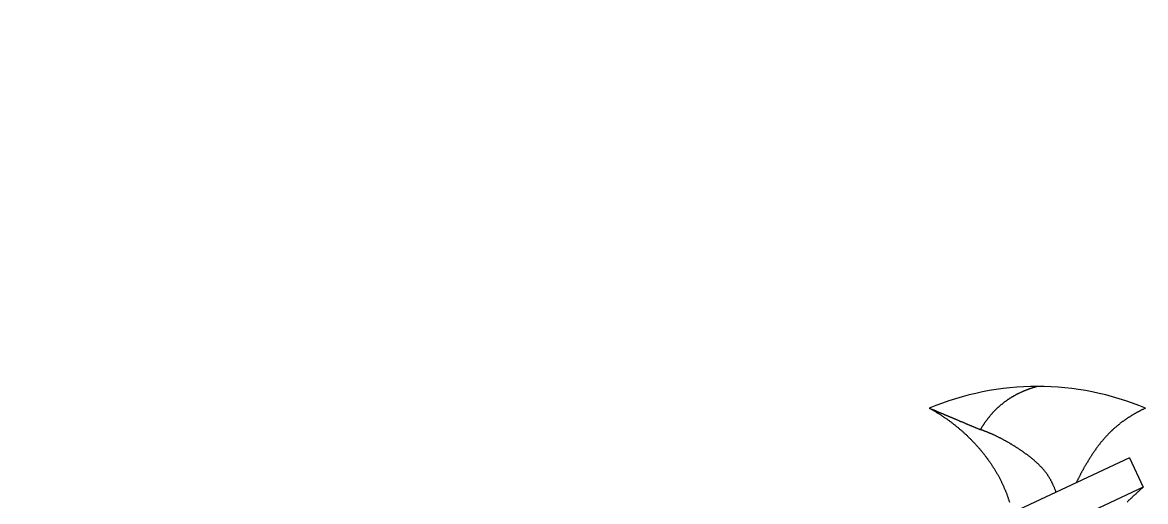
# Model space of a CAD drawing. Extents: x -609 to 549, y 145 to 558.
# Drawn here: x -448.17 to -437.78, y 356.75 to 361.18 of the extents above; entities that cross this region are included whole.
import ezdxf

# ---------------------------------------------------------------- set-up
doc = ezdxf.new("R2010")
doc.units = 0
doc.linetypes.add('CONTINOUS', pattern=[0])
doc.linetypes.add('PHANTOM', pattern=[15, 7.5, -1.5, 1.5, -1.5, 1.5, -1.5])
doc.layers.get('0').update_dxf_attribs({"linetype": 'CONTINUOUS'})

msp = doc.modelspace()

# ---------------------------------------------------------------- linework, layer by layer
at = {"color": 7, "linetype": 'CONTINOUS'}
for p, q in [((-437.933, 357.151), (-439.763, 356.298)), ((-437.933, 357.151), (-437.806, 356.879)), ((-437.806, 356.879), (-439.636, 356.026))]:
    msp.add_line(p, q, dxfattribs=at)
at = {"color": 7}
for points in [[(-438.785, 357.811, 0), (-438.789, 357.81, 0), (-438.793, 357.809, 0), (-438.797, 357.808, 0), (-438.801, 357.807, 0), (-438.805, 357.805, 0), (-438.809, 357.804, 0), (-438.813, 357.803, 0), (-438.818, 357.802, 0), (-438.822, 357.801, 0), (-438.826, 357.799, 0), (-438.83, 357.798, 0), (-438.834, 357.797, 0), (-438.838, 357.796, 0), (-438.842, 357.794, 0), (-438.846, 357.793, 0), (-438.85, 357.792, 0), (-438.854, 357.79, 0), (-438.858, 357.789, 0), (-438.862, 357.787, 0), (-438.866, 357.786, 0), (-438.87, 357.784, 0), (-438.874, 357.783, 0), (-438.878, 357.781, 0), (-438.882, 357.78, 0), (-438.886, 357.778, 0), (-438.89, 357.777, 0), (-438.894, 357.775, 0), (-438.898, 357.774, 0), (-438.902, 357.772, 0), (-438.906, 357.771, 0), (-438.91, 357.769, 0), (-438.914, 357.767, 0), (-438.918, 357.766, 0), (-438.922, 357.764, 0), (-438.926, 357.762, 0), (-438.93, 357.76, 0), (-438.933, 357.759, 0), (-438.937, 357.757, 0), (-438.941, 357.755, 0), (-438.945, 357.753, 0), (-438.949, 357.751, 0), (-438.953, 357.75, 0), (-438.957, 357.748, 0), (-438.961, 357.746, 0), (-438.964, 357.744, 0), (-438.968, 357.742, 0), (-438.972, 357.74, 0), (-438.976, 357.738, 0), (-438.98, 357.736, 0), (-438.983, 357.734, 0), (-438.987, 357.732, 0), (-438.991, 357.73, 0), (-438.995, 357.728, 0), (-438.998, 357.726, 0), (-439.002, 357.724, 0), (-439.006, 357.722, 0), (-439.01, 357.719, 0), (-439.013, 357.717, 0), (-439.017, 357.715, 0), (-439.021, 357.713, 0), (-439.024, 357.711, 0), (-439.028, 357.708, 0), (-439.032, 357.706, 0), (-439.035, 357.704, 0), (-439.039, 357.702, 0), (-439.042, 357.699, 0), (-439.046, 357.697, 0), (-439.05, 357.695, 0), (-439.053, 357.692, 0), (-439.057, 357.69, 0), (-439.06, 357.688, 0), (-439.064, 357.685, 0), (-439.067, 357.683, 0), (-439.071, 357.68, 0), (-439.074, 357.678, 0), (-439.078, 357.675, 0), (-439.081, 357.673, 0), (-439.085, 357.67, 0), (-439.088, 357.668, 0), (-439.091, 357.665, 0), (-439.095, 357.662, 0), (-439.098, 357.66, 0), (-439.102, 357.657, 0), (-439.105, 357.655, 0), (-439.108, 357.652, 0), (-439.112, 357.649, 0), (-439.115, 357.646, 0), (-439.118, 357.644, 0), (-439.122, 357.641, 0), (-439.125, 357.638, 0), (-439.128, 357.635, 0), (-439.131, 357.633, 0), (-439.135, 357.63, 0), (-439.138, 357.627, 0), (-439.141, 357.624, 0), (-439.144, 357.621, 0), (-439.147, 357.618, 0), (-439.15, 357.616, 0), (-439.154, 357.613, 0), (-439.157, 357.61, 0), (-439.16, 357.607, 0), (-439.163, 357.604, 0), (-439.166, 357.601, 0), (-439.169, 357.598, 0), (-439.172, 357.595, 0), (-439.175, 357.592, 0), (-439.178, 357.589, 0), (-439.181, 357.586, 0), (-439.184, 357.583, 0), (-439.187, 357.579, 0), (-439.19, 357.576, 0), (-439.193, 357.573, 0), (-439.196, 357.57, 0), (-439.199, 357.567, 0), (-439.202, 357.564, 0), (-439.204, 357.561, 0), (-439.207, 357.557, 0), (-439.21, 357.554, 0), (-439.213, 357.551, 0), (-439.216, 357.548, 0), (-439.219, 357.545, 0), (-439.221, 357.541, 0), (-439.224, 357.538, 0), (-439.227, 357.535, 0), (-439.23, 357.531, 0), (-439.232, 357.528, 0), (-439.235, 357.525, 0), (-439.238, 357.521, 0), (-439.24, 357.518, 0), (-439.243, 357.515, 0), (-439.246, 357.511, 0), (-439.248, 357.508, 0), (-439.251, 357.505, 0), (-439.253, 357.501, 0), (-439.256, 357.498, 0), (-439.259, 357.494, 0), (-439.261, 357.491, 0), (-439.264, 357.487, 0), (-439.266, 357.484, 0), (-439.269, 357.48, 0), (-439.271, 357.477, 0), (-439.273, 357.474, 0), (-439.276, 357.47, 0), (-439.278, 357.466, 0), (-439.281, 357.463, 0), (-439.283, 357.459, 0), (-439.285, 357.456, 0), (-439.288, 357.452, 0), (-439.29, 357.449, 0), (-439.292, 357.445, 0), (-439.295, 357.442, 0), (-439.297, 357.438, 0), (-439.299, 357.434, 0), (-439.302, 357.431, 0), (-439.304, 357.427, 0), (-439.306, 357.424, 0), (-439.308, 357.42, 0), (-439.31, 357.416, 0), (-439.313, 357.413, 0)], [(-439.785, 357.611, 0), (-439.779, 357.608, 0), (-439.773, 357.605, 0), (-439.768, 357.602, 0), (-439.762, 357.598, 0), (-439.756, 357.595, 0), (-439.751, 357.592, 0), (-439.745, 357.589, 0), (-439.739, 357.585, 0), (-439.734, 357.582, 0), (-439.728, 357.579, 0), (-439.722, 357.575, 0), (-439.717, 357.572, 0), (-439.711, 357.569, 0), (-439.706, 357.565, 0), (-439.7, 357.562, 0), (-439.695, 357.558, 0), (-439.689, 357.555, 0), (-439.684, 357.551, 0), (-439.678, 357.548, 0), (-439.673, 357.544, 0), (-439.667, 357.54, 0), (-439.662, 357.537, 0), (-439.656, 357.533, 0), (-439.651, 357.529, 0), (-439.645, 357.526, 0), (-439.64, 357.522, 0), (-439.635, 357.518, 0), (-439.629, 357.515, 0), (-439.624, 357.511, 0), (-439.618, 357.507, 0), (-439.613, 357.503, 0), (-439.608, 357.499, 0), (-439.602, 357.496, 0), (-439.597, 357.492, 0), (-439.592, 357.488, 0), (-439.587, 357.484, 0), (-439.581, 357.48, 0), (-439.576, 357.476, 0), (-439.571, 357.472, 0), (-439.566, 357.468, 0), (-439.56, 357.464, 0), (-439.555, 357.46, 0), (-439.55, 357.456, 0), (-439.545, 357.452, 0), (-439.54, 357.448, 0), (-439.535, 357.443, 0), (-439.53, 357.439, 0), (-439.524, 357.435, 0), (-439.519, 357.431, 0), (-439.514, 357.427, 0), (-439.509, 357.422, 0), (-439.504, 357.418, 0), (-439.499, 357.414, 0), (-439.494, 357.41, 0), (-439.489, 357.405, 0), (-439.484, 357.401, 0), (-439.479, 357.397, 0), (-439.474, 357.392, 0), (-439.47, 357.388, 0), (-439.465, 357.383, 0), (-439.46, 357.379, 0), (-439.455, 357.375, 0), (-439.45, 357.37, 0), (-439.445, 357.366, 0), (-439.44, 357.361, 0), (-439.436, 357.357, 0), (-439.431, 357.352, 0), (-439.426, 357.347, 0), (-439.421, 357.343, 0), (-439.417, 357.338, 0), (-439.412, 357.334, 0), (-439.407, 357.329, 0), (-439.403, 357.324, 0), (-439.398, 357.32, 0), (-439.393, 357.315, 0), (-439.389, 357.31, 0), (-439.384, 357.305, 0), (-439.38, 357.301, 0), (-439.375, 357.296, 0), (-439.371, 357.291, 0), (-439.366, 357.286, 0), (-439.362, 357.281, 0), (-439.357, 357.277, 0), (-439.353, 357.272, 0), (-439.348, 357.267, 0), (-439.344, 357.262, 0), (-439.339, 357.257, 0), (-439.335, 357.252, 0), (-439.331, 357.247, 0), (-439.326, 357.242, 0), (-439.322, 357.237, 0), (-439.318, 357.232, 0), (-439.314, 357.227, 0), (-439.309, 357.222, 0), (-439.305, 357.217, 0), (-439.301, 357.212, 0), (-439.297, 357.207, 0), (-439.293, 357.202, 0), (-439.289, 357.197, 0), (-439.284, 357.191, 0), (-439.28, 357.186, 0), (-439.276, 357.181, 0), (-439.272, 357.176, 0), (-439.268, 357.171, 0), (-439.264, 357.165, 0), (-439.26, 357.16, 0), (-439.256, 357.155, 0), (-439.252, 357.15, 0), (-439.248, 357.144, 0), (-439.245, 357.139, 0), (-439.241, 357.134, 0), (-439.237, 357.128, 0), (-439.233, 357.123, 0), (-439.229, 357.118, 0), (-439.225, 357.112, 0), (-439.222, 357.107, 0), (-439.218, 357.101, 0), (-439.214, 357.096, 0), (-439.211, 357.09, 0), (-439.207, 357.085, 0), (-439.203, 357.079, 0), (-439.2, 357.074, 0), (-439.196, 357.068, 0), (-439.193, 357.063, 0), (-439.189, 357.057, 0), (-439.186, 357.052, 0), (-439.182, 357.046, 0), (-439.179, 357.041, 0), (-439.175, 357.035, 0), (-439.172, 357.029, 0), (-439.169, 357.024, 0), (-439.165, 357.018, 0), (-439.162, 357.012, 0), (-439.159, 357.007, 0), (-439.155, 357.001, 0), (-439.152, 356.995, 0), (-439.149, 356.99, 0), (-439.146, 356.984, 0), (-439.143, 356.978, 0), (-439.139, 356.972, 0), (-439.136, 356.966, 0), (-439.133, 356.961, 0), (-439.13, 356.955, 0), (-439.127, 356.949, 0), (-439.124, 356.943, 0), (-439.121, 356.937, 0), (-439.118, 356.931, 0), (-439.116, 356.926, 0), (-439.113, 356.92, 0), (-439.11, 356.914, 0), (-439.107, 356.908, 0), (-439.104, 356.902, 0), (-439.102, 356.896, 0), (-439.099, 356.89, 0), (-439.096, 356.884, 0), (-439.094, 356.878, 0), (-439.091, 356.872, 0), (-439.089, 356.866, 0), (-439.086, 356.86, 0), (-439.083, 356.854, 0), (-439.081, 356.848, 0), (-439.079, 356.842, 0), (-439.076, 356.836, 0), (-439.074, 356.83, 0), (-439.071, 356.824, 0), (-439.069, 356.818, 0), (-439.067, 356.811, 0), (-439.065, 356.805, 0), (-439.062, 356.799, 0), (-439.06, 356.793, 0), (-439.058, 356.787, 0), (-439.056, 356.781, 0), (-439.054, 356.774, 0), (-439.052, 356.768, 0), (-439.05, 356.762, 0), (-439.048, 356.756, 0), (-439.046, 356.75, 0), (-439.044, 356.743, 0)], [(-439.785, 357.611, 0), (-439.781, 357.61, 0), (-439.777, 357.608, 0), (-439.774, 357.606, 0), (-439.77, 357.605, 0), (-439.766, 357.603, 0), (-439.762, 357.602, 0), (-439.759, 357.6, 0), (-439.755, 357.599, 0), (-439.751, 357.597, 0), (-439.748, 357.595, 0), (-439.744, 357.594, 0), (-439.74, 357.592, 0), (-439.736, 357.591, 0), (-439.733, 357.589, 0), (-439.729, 357.588, 0), (-439.725, 357.586, 0), (-439.722, 357.585, 0), (-439.718, 357.583, 0), (-439.714, 357.581, 0), (-439.71, 357.58, 0), (-439.707, 357.578, 0), (-439.703, 357.577, 0), (-439.699, 357.575, 0), (-439.696, 357.574, 0), (-439.692, 357.572, 0), (-439.688, 357.57, 0), (-439.684, 357.569, 0), (-439.681, 357.567, 0), (-439.677, 357.566, 0), (-439.673, 357.564, 0), (-439.669, 357.563, 0), (-439.666, 357.561, 0), (-439.662, 357.56, 0), (-439.658, 357.558, 0), (-439.655, 357.556, 0), (-439.651, 357.555, 0), (-439.647, 357.553, 0), (-439.643, 357.552, 0), (-439.64, 357.55, 0), (-439.636, 357.549, 0), (-439.632, 357.547, 0), (-439.629, 357.545, 0), (-439.625, 357.544, 0), (-439.621, 357.542, 0), (-439.617, 357.541, 0), (-439.614, 357.539, 0), (-439.61, 357.538, 0), (-439.606, 357.536, 0), (-439.603, 357.534, 0), (-439.599, 357.533, 0), (-439.595, 357.531, 0), (-439.591, 357.53, 0), (-439.588, 357.528, 0), (-439.584, 357.527, 0), (-439.58, 357.525, 0), (-439.577, 357.524, 0), (-439.573, 357.522, 0), (-439.569, 357.52, 0), (-439.565, 357.519, 0), (-439.562, 357.517, 0), (-439.558, 357.516, 0), (-439.554, 357.514, 0), (-439.551, 357.513, 0), (-439.547, 357.511, 0), (-439.543, 357.509, 0), (-439.539, 357.508, 0), (-439.536, 357.506, 0), (-439.532, 357.505, 0), (-439.528, 357.503, 0), (-439.524, 357.502, 0), (-439.521, 357.5, 0), (-439.517, 357.499, 0), (-439.513, 357.497, 0), (-439.51, 357.495, 0), (-439.506, 357.494, 0), (-439.502, 357.492, 0), (-439.498, 357.491, 0), (-439.495, 357.489, 0), (-439.491, 357.488, 0), (-439.487, 357.486, 0), (-439.484, 357.484, 0), (-439.48, 357.483, 0), (-439.476, 357.481, 0), (-439.472, 357.48, 0), (-439.469, 357.478, 0), (-439.465, 357.477, 0), (-439.461, 357.475, 0), (-439.458, 357.474, 0), (-439.454, 357.472, 0), (-439.45, 357.47, 0), (-439.446, 357.469, 0), (-439.443, 357.467, 0), (-439.439, 357.466, 0), (-439.435, 357.464, 0), (-439.432, 357.463, 0), (-439.428, 357.461, 0), (-439.424, 357.459, 0), (-439.42, 357.458, 0), (-439.417, 357.456, 0), (-439.413, 357.455, 0), (-439.409, 357.453, 0), (-439.406, 357.452, 0), (-439.402, 357.45, 0), (-439.398, 357.449, 0), (-439.394, 357.447, 0), (-439.391, 357.445, 0), (-439.387, 357.444, 0), (-439.383, 357.442, 0), (-439.38, 357.441, 0), (-439.376, 357.439, 0), (-439.372, 357.438, 0), (-439.368, 357.436, 0), (-439.365, 357.434, 0), (-439.361, 357.433, 0), (-439.357, 357.431, 0), (-439.353, 357.43, 0), (-439.35, 357.428, 0), (-439.346, 357.427, 0), (-439.342, 357.425, 0), (-439.339, 357.424, 0), (-439.335, 357.422, 0), (-439.331, 357.42, 0), (-439.327, 357.419, 0), (-439.324, 357.417, 0), (-439.32, 357.416, 0), (-439.316, 357.414, 0), (-439.313, 357.413, 0)], [(-437.785, 357.611, 0), (-437.789, 357.609, 0), (-437.794, 357.607, 0), (-437.798, 357.605, 0), (-437.803, 357.602, 0), (-437.807, 357.6, 0), (-437.812, 357.598, 0), (-437.817, 357.596, 0), (-437.821, 357.594, 0), (-437.826, 357.591, 0), (-437.83, 357.589, 0), (-437.834, 357.587, 0), (-437.839, 357.584, 0), (-437.843, 357.582, 0), (-437.848, 357.58, 0), (-437.852, 357.577, 0), (-437.857, 357.575, 0), (-437.861, 357.573, 0), (-437.866, 357.57, 0), (-437.87, 357.568, 0), (-437.875, 357.565, 0), (-437.879, 357.563, 0), (-437.883, 357.56, 0), (-437.888, 357.558, 0), (-437.892, 357.555, 0), (-437.896, 357.553, 0), (-437.901, 357.55, 0), (-437.905, 357.547, 0), (-437.909, 357.545, 0), (-437.914, 357.542, 0), (-437.918, 357.54, 0), (-437.922, 357.537, 0), (-437.927, 357.534, 0), (-437.931, 357.531, 0), (-437.935, 357.529, 0), (-437.939, 357.526, 0), (-437.944, 357.523, 0), (-437.948, 357.52, 0), (-437.952, 357.518, 0), (-437.956, 357.515, 0), (-437.961, 357.512, 0), (-437.965, 357.509, 0), (-437.969, 357.506, 0), (-437.973, 357.503, 0), (-437.977, 357.501, 0), (-437.981, 357.498, 0), (-437.986, 357.495, 0), (-437.99, 357.492, 0), (-437.994, 357.489, 0), (-437.998, 357.486, 0), (-438.002, 357.483, 0), (-438.006, 357.48, 0), (-438.01, 357.477, 0), (-438.014, 357.474, 0), (-438.018, 357.471, 0), (-438.022, 357.467, 0), (-438.026, 357.464, 0), (-438.03, 357.461, 0), (-438.034, 357.458, 0), (-438.038, 357.455, 0), (-438.042, 357.452, 0), (-438.046, 357.448, 0), (-438.049, 357.445, 0), (-438.053, 357.442, 0), (-438.057, 357.439, 0), (-438.061, 357.435, 0), (-438.065, 357.432, 0), (-438.069, 357.429, 0), (-438.072, 357.425, 0), (-438.076, 357.422, 0), (-438.08, 357.419, 0), (-438.084, 357.415, 0), (-438.087, 357.412, 0), (-438.091, 357.409, 0), (-438.095, 357.405, 0), (-438.098, 357.402, 0), (-438.102, 357.398, 0), (-438.106, 357.395, 0), (-438.109, 357.391, 0), (-438.113, 357.388, 0), (-438.117, 357.384, 0), (-438.12, 357.38, 0), (-438.124, 357.377, 0), (-438.127, 357.373, 0), (-438.131, 357.37, 0), (-438.134, 357.366, 0), (-438.138, 357.362, 0), (-438.141, 357.359, 0), (-438.144, 357.355, 0), (-438.148, 357.351, 0), (-438.151, 357.348, 0), (-438.155, 357.344, 0), (-438.158, 357.34, 0), (-438.161, 357.336, 0), (-438.165, 357.333, 0), (-438.168, 357.329, 0), (-438.171, 357.325, 0), (-438.174, 357.321, 0), (-438.178, 357.317, 0), (-438.181, 357.314, 0), (-438.184, 357.31, 0), (-438.187, 357.306, 0), (-438.191, 357.302, 0), (-438.194, 357.298, 0), (-438.197, 357.294, 0), (-438.2, 357.29, 0), (-438.203, 357.286, 0), (-438.206, 357.282, 0), (-438.209, 357.278, 0), (-438.213, 357.274, 0), (-438.216, 357.27, 0), (-438.219, 357.266, 0), (-438.222, 357.262, 0), (-438.225, 357.258, 0), (-438.228, 357.254, 0), (-438.231, 357.25, 0), (-438.234, 357.246, 0), (-438.237, 357.242, 0), (-438.24, 357.238, 0), (-438.243, 357.234, 0), (-438.246, 357.23, 0), (-438.248, 357.226, 0), (-438.251, 357.222, 0), (-438.254, 357.218, 0), (-438.257, 357.213, 0), (-438.26, 357.209, 0), (-438.263, 357.205, 0), (-438.266, 357.201, 0), (-438.269, 357.197, 0), (-438.271, 357.193, 0), (-438.274, 357.188, 0), (-438.277, 357.184, 0), (-438.28, 357.18, 0), (-438.283, 357.176, 0), (-438.285, 357.172, 0), (-438.288, 357.167, 0), (-438.291, 357.163, 0), (-438.294, 357.159, 0), (-438.296, 357.155, 0), (-438.299, 357.15, 0), (-438.302, 357.146, 0), (-438.304, 357.142, 0), (-438.307, 357.138, 0), (-438.31, 357.133, 0), (-438.312, 357.129, 0), (-438.315, 357.125, 0), (-438.318, 357.121, 0), (-438.32, 357.116, 0), (-438.323, 357.112, 0), (-438.326, 357.108, 0), (-438.328, 357.103, 0), (-438.331, 357.099, 0), (-438.333, 357.095, 0), (-438.336, 357.09, 0), (-438.338, 357.086, 0), (-438.341, 357.082, 0), (-438.344, 357.077, 0), (-438.346, 357.073, 0), (-438.349, 357.069, 0), (-438.351, 357.064, 0), (-438.354, 357.06, 0), (-438.356, 357.056, 0), (-438.359, 357.051, 0), (-438.361, 357.047, 0), (-438.363, 357.042, 0), (-438.366, 357.038, 0), (-438.368, 357.034, 0), (-438.371, 357.029, 0), (-438.373, 357.025, 0), (-438.376, 357.02, 0), (-438.378, 357.016, 0), (-438.38, 357.012, 0), (-438.383, 357.007, 0), (-438.385, 357.003, 0), (-438.387, 356.998, 0), (-438.39, 356.994, 0), (-438.392, 356.989, 0), (-438.394, 356.985, 0), (-438.397, 356.98, 0), (-438.399, 356.976, 0), (-438.401, 356.971, 0), (-438.403, 356.967, 0), (-438.406, 356.962, 0), (-438.408, 356.958, 0), (-438.41, 356.953, 0), (-438.412, 356.949, 0), (-438.414, 356.944, 0), (-438.417, 356.94, 0), (-438.419, 356.935, 0), (-438.421, 356.931, 0), (-438.423, 356.926, 0), (-438.425, 356.922, 0)], [(-438.613, 356.834, 0), (-438.614, 356.839, 0), (-438.616, 356.844, 0), (-438.617, 356.848, 0), (-438.619, 356.853, 0), (-438.621, 356.857, 0), (-438.623, 356.862, 0), (-438.624, 356.866, 0), (-438.626, 356.871, 0), (-438.628, 356.876, 0), (-438.63, 356.88, 0), (-438.632, 356.885, 0), (-438.634, 356.889, 0), (-438.636, 356.894, 0), (-438.638, 356.898, 0), (-438.64, 356.903, 0), (-438.642, 356.907, 0), (-438.644, 356.912, 0), (-438.646, 356.916, 0), (-438.648, 356.92, 0), (-438.651, 356.925, 0), (-438.653, 356.929, 0), (-438.655, 356.934, 0), (-438.657, 356.938, 0), (-438.66, 356.942, 0), (-438.662, 356.947, 0), (-438.665, 356.951, 0), (-438.667, 356.955, 0), (-438.669, 356.959, 0), (-438.672, 356.964, 0), (-438.674, 356.968, 0), (-438.677, 356.972, 0), (-438.68, 356.976, 0), (-438.682, 356.98, 0), (-438.685, 356.984, 0), (-438.688, 356.988, 0), (-438.69, 356.993, 0), (-438.693, 356.997, 0), (-438.696, 357.001, 0), (-438.699, 357.005, 0), (-438.702, 357.009, 0), (-438.704, 357.013, 0), (-438.707, 357.016, 0), (-438.71, 357.02, 0), (-438.713, 357.024, 0), (-438.716, 357.028, 0), (-438.719, 357.032, 0), (-438.723, 357.036, 0), (-438.726, 357.039, 0), (-438.729, 357.043, 0), (-438.732, 357.047, 0), (-438.735, 357.05, 0), (-438.738, 357.054, 0), (-438.742, 357.058, 0), (-438.745, 357.061, 0), (-438.748, 357.065, 0), (-438.752, 357.068, 0), (-438.755, 357.072, 0), (-438.758, 357.075, 0), (-438.762, 357.079, 0), (-438.765, 357.082, 0), (-438.769, 357.086, 0), (-438.772, 357.089, 0), (-438.776, 357.093, 0), (-438.779, 357.096, 0), (-438.783, 357.099, 0), (-438.787, 357.103, 0), (-438.79, 357.106, 0), (-438.794, 357.109, 0), (-438.797, 357.113, 0), (-438.801, 357.116, 0), (-438.805, 357.119, 0), (-438.808, 357.122, 0), (-438.812, 357.126, 0), (-438.816, 357.129, 0), (-438.82, 357.132, 0), (-438.824, 357.135, 0), (-438.827, 357.138, 0), (-438.831, 357.141, 0), (-438.835, 357.144, 0), (-438.839, 357.148, 0), (-438.843, 357.151, 0), (-438.847, 357.154, 0), (-438.85, 357.157, 0), (-438.854, 357.16, 0), (-438.858, 357.163, 0), (-438.862, 357.166, 0), (-438.866, 357.169, 0), (-438.87, 357.172, 0), (-438.874, 357.175, 0), (-438.878, 357.178, 0), (-438.882, 357.181, 0), (-438.886, 357.184, 0), (-438.89, 357.186, 0), (-438.894, 357.189, 0), (-438.898, 357.192, 0), (-438.902, 357.195, 0), (-438.906, 357.198, 0), (-438.91, 357.201, 0), (-438.914, 357.204, 0), (-438.918, 357.207, 0), (-438.922, 357.209, 0), (-438.926, 357.212, 0), (-438.93, 357.215, 0), (-438.934, 357.218, 0), (-438.938, 357.221, 0), (-438.942, 357.223, 0), (-438.947, 357.226, 0), (-438.951, 357.229, 0), (-438.955, 357.232, 0), (-438.959, 357.234, 0), (-438.963, 357.237, 0), (-438.967, 357.24, 0), (-438.971, 357.243, 0), (-438.975, 357.245, 0), (-438.979, 357.248, 0), (-438.984, 357.251, 0), (-438.988, 357.253, 0), (-438.992, 357.256, 0), (-438.996, 357.259, 0), (-439, 357.261, 0), (-439.004, 357.264, 0), (-439.009, 357.266, 0), (-439.013, 357.269, 0), (-439.017, 357.272, 0), (-439.021, 357.274, 0), (-439.025, 357.277, 0), (-439.03, 357.279, 0), (-439.034, 357.282, 0), (-439.038, 357.284, 0), (-439.042, 357.287, 0), (-439.047, 357.289, 0), (-439.051, 357.292, 0), (-439.055, 357.294, 0), (-439.059, 357.297, 0), (-439.064, 357.299, 0), (-439.068, 357.302, 0), (-439.072, 357.304, 0), (-439.076, 357.306, 0), (-439.081, 357.309, 0), (-439.085, 357.311, 0), (-439.089, 357.313, 0), (-439.094, 357.316, 0), (-439.098, 357.318, 0), (-439.102, 357.32, 0), (-439.107, 357.323, 0), (-439.111, 357.325, 0), (-439.115, 357.327, 0), (-439.12, 357.33, 0), (-439.124, 357.332, 0), (-439.128, 357.334, 0), (-439.133, 357.336, 0), (-439.137, 357.338, 0), (-439.141, 357.341, 0), (-439.146, 357.343, 0), (-439.15, 357.345, 0), (-439.155, 357.347, 0), (-439.159, 357.349, 0), (-439.163, 357.351, 0), (-439.168, 357.354, 0), (-439.172, 357.356, 0), (-439.177, 357.358, 0), (-439.181, 357.36, 0), (-439.186, 357.362, 0), (-439.19, 357.364, 0), (-439.194, 357.366, 0), (-439.199, 357.368, 0), (-439.203, 357.37, 0), (-439.208, 357.372, 0), (-439.212, 357.374, 0), (-439.217, 357.376, 0), (-439.221, 357.378, 0), (-439.226, 357.379, 0), (-439.23, 357.381, 0), (-439.235, 357.383, 0), (-439.239, 357.385, 0), (-439.244, 357.387, 0), (-439.248, 357.389, 0), (-439.253, 357.391, 0), (-439.258, 357.392, 0), (-439.262, 357.394, 0), (-439.267, 357.396, 0), (-439.271, 357.398, 0), (-439.276, 357.399, 0), (-439.28, 357.401, 0), (-439.285, 357.403, 0), (-439.29, 357.404, 0), (-439.294, 357.406, 0), (-439.299, 357.408, 0), (-439.303, 357.409, 0), (-439.308, 357.411, 0), (-439.313, 357.413, 0)], [(-437.806, 356.879, 0), (-437.812, 356.874, 0), (-437.818, 356.869, 0), (-437.824, 356.864, 0), (-437.83, 356.859, 0), (-437.836, 356.854, 0), (-437.842, 356.849, 0), (-437.847, 356.843, 0), (-437.853, 356.838, 0), (-437.859, 356.833, 0), (-437.865, 356.828, 0), (-437.871, 356.823, 0), (-437.876, 356.817, 0), (-437.882, 356.812, 0), (-437.888, 356.807, 0), (-437.893, 356.802, 0), (-437.899, 356.796, 0), (-437.905, 356.791, 0), (-437.91, 356.786, 0), (-437.916, 356.78, 0), (-437.922, 356.775, 0), (-437.927, 356.77, 0), (-437.933, 356.764, 0), (-437.938, 356.759, 0), (-437.944, 356.753, 0), (-437.95, 356.748, 0), (-437.955, 356.743, 0)]]:
    msp.add_polyline3d(points, dxfattribs=at)
at = {"color": 3, "linetype": 'PHANTOM'}
msp.add_arc((-442.773, 337.061), 26.6, 90, 130.9943, dxfattribs=at)
at = {"color": 7, "linetype": 'CONTINOUS'}
msp.add_arc((-438.785, 355.211), 2.6, 67.3801, 112.6199, dxfattribs=at)

doc.saveas('drawing.dxf')
